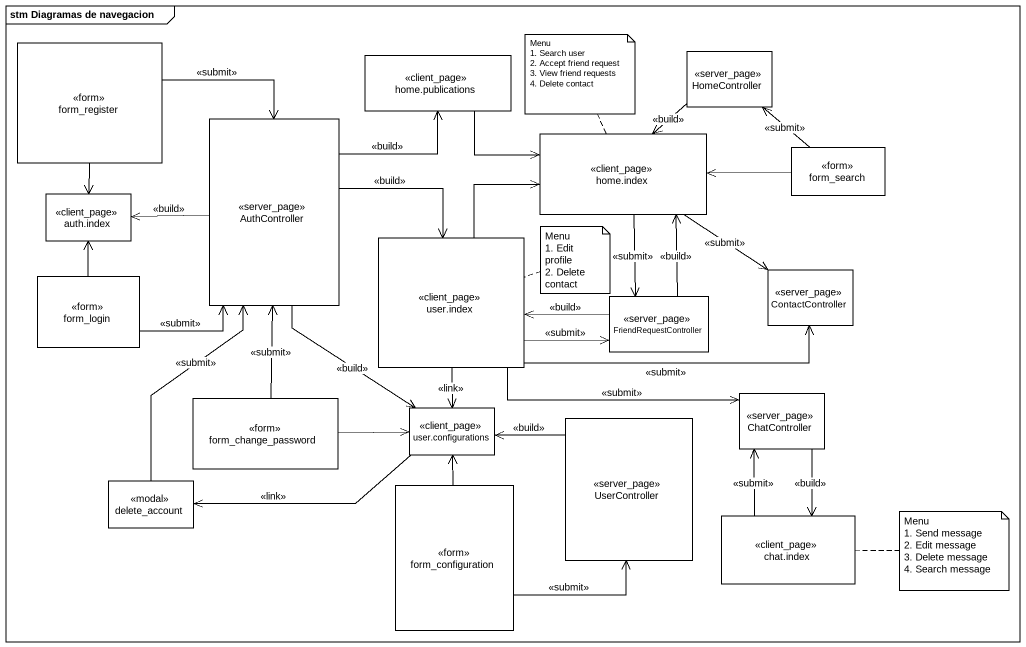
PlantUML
@startuml
mainframe stm Diagramas de navegacion
hide empty description
state form_register <<form>>
state "home.publications" as home_publications <<client_page>>
state HomeController <<server_page>>
state AuthController <<server_page>>
state "home.index" as home_index <<client_page>>
state form_search <<form>>
state "auth.index" as auth_index <<client_page>>
state "user.index" as user_index <<client_page>>
state form_login <<form>>
state FriendRequestController <<server_page>>
state ContactController <<server_page>>
state form_change_password <<form>>
state "user.configurations" as user_configurations <<client_page>>
state UserController <<server_page>>
state ChatController <<server_page>>
state delete_account <<modal>>
state form_configuration <<form>>
state "chat.index" as chat_index <<client_page>>
form_register -right-> AuthController : <<submit>>
form_register --> auth_index
home_publications -right-> home_index
HomeController --> home_index : <<build>>
AuthController -up-> home_publications : <<build>>
AuthController -left-> auth_index : <<build>>
AuthController -right-> user_index : <<build>>
AuthController --> user_configurations : <<build>>
home_index --> FriendRequestController : <<submit>>
home_index --> ContactController : <<submit>>
form_search -up-> HomeController : <<submit>>
form_search -left-> home_index
user_index -up-> home_index
user_index -right-> FriendRequestController : <<submit>>
user_index -right-> ContactController : <<submit>>
user_index --> user_configurations : <<link>>
user_index -right-> ChatController : <<submit>>
form_login -right-> AuthController : <<submit>>
form_login -up-> auth_index
FriendRequestController -up-> home_index : <<build>>
FriendRequestController -left-> user_index : <<build>>
form_change_password -up-> AuthController : <<submit>>
form_change_password -right-> user_configurations
user_configurations -left-> delete_account : <<link>>
UserController -left-> user_configurations : <<build>>
ChatController --> chat_index : <<build>>
delete_account -up-> AuthController : <<submit>>
form_configuration -up-> user_configurations
form_configuration -right-> UserController : <<submit>>
chat_index -up-> ChatController : <<submit>>
note top of home_index
  Menu
  1. Search user
  2. Accept friend request
  3. View friend requests
  4. Delete contact
end note
note right of user_index
  Menu
  1. Edit profile
  2. Delete contact
end note
note right of chat_index
  Menu
  1. Send message
  2. Edit message
  3. Delete message
  4. Search message
end note
@enduml
